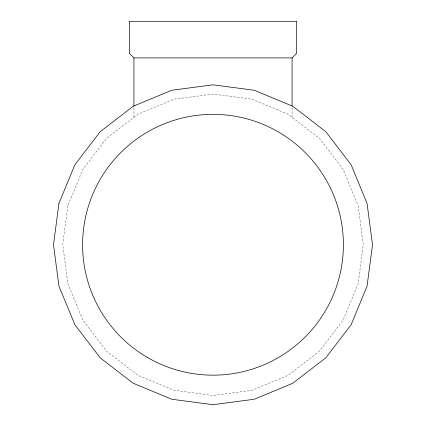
<?xml version="1.0" encoding="UTF-8"?>
<svg xmlns="http://www.w3.org/2000/svg" width="426" height="426" viewBox="0 0 426 426"><rect width="100%" height="100%" fill="white"/><g stroke="black" fill="none" stroke-linecap="round" stroke-linejoin="round"><path stroke-width="0.32" stroke-dasharray="2.13 1.6" d="M133.929 117.272L133.929 106.718M292.071 117.272L292.071 106.718M67.851 205.753L62.734 244.758L67.851 283.764L82.862 320.112L106.745 351.328L137.864 375.279L174.106 390.333L213 395.472L251.894 390.333L288.136 375.279L319.255 351.328L343.138 320.112L358.149 283.764L363.266 244.758L358.149 205.753L343.138 169.404L319.255 138.194L288.136 114.243L251.894 99.183L213 94.05L174.106 99.183L137.864 114.243L106.745 138.194L82.862 169.404L67.851 205.753"/><path stroke-width="0.64" d="M133.929 106.058L133.929 57.904L129.312 53.33L129.312 21.3L296.688 21.3L296.688 53.33L292.071 57.904L133.929 57.904M292.071 106.058L292.071 57.904M58.937 203.372L53.5 244.758L58.937 286.15L74.864 324.718L100.211 357.845L133.242 383.267L171.71 399.247L213 404.7L254.29 399.247L292.758 383.267L325.789 357.845L351.136 324.718L367.063 286.15L372.5 244.758L367.063 203.372L351.136 164.798L325.789 131.677L292.758 106.255L254.29 90.269L213 84.822L171.71 90.269L133.242 106.255L100.211 131.677L74.864 164.798L58.937 203.372M147.657 357.606A130.399 130.399 0 0 0 343.399 244.923A130.399 130.399 0 0 0 147.944 131.751A130.399 130.399 0 0 0 147.657 357.606"/></g></svg>
